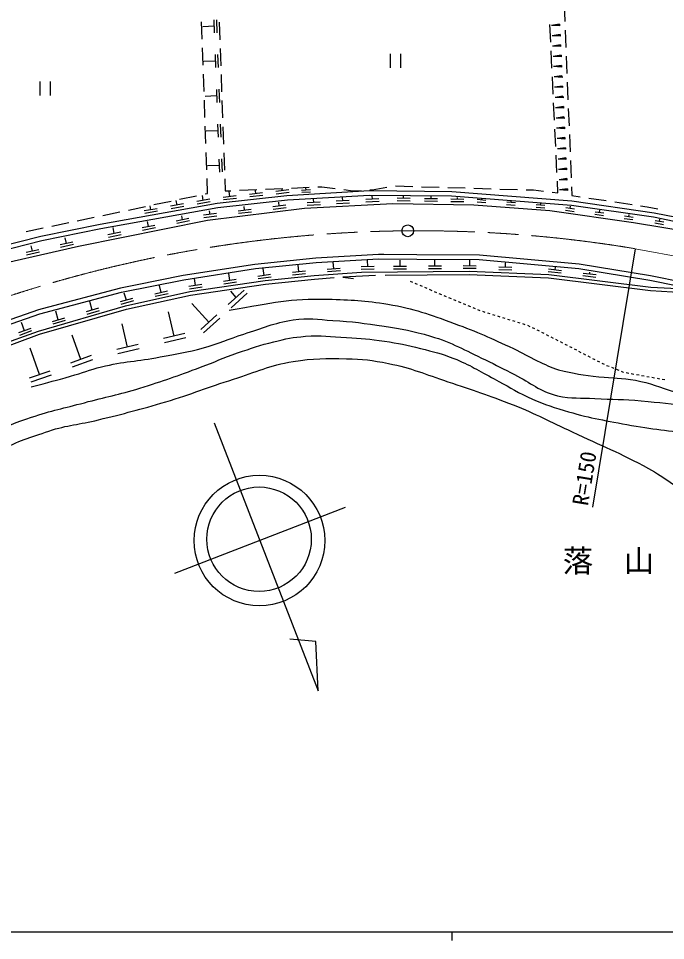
# Model space of a CAD drawing. Units: millimetres, scale not verified. Extents: x 40000 to 680000, y 20000 to 380000.
# Drawn here: x 118252 to 192543, y 204000 to 309896 of the extents above; entities that cross this region are included whole.
import ezdxf
from ezdxf.enums import TextEntityAlignment as Align

# ---------------------------------------------------------------- set-up
doc = ezdxf.new("R2010")
doc.units = ezdxf.units.MM
doc.header["$LTSCALE"] = 1000
doc.linetypes.add('CHAIN', pattern=[18.5, 12, -1.5, 3.5, -1.5])
for name, color, linetype, lineweight in [('M-BGD', 7, 'Continuous', 25), ('M-BMK', 2, 'CHAIN', 13), ('M-BMK-SRVR', 3, 'Continuous', 25), ('M-TTL-BAND', 7, 'Continuous', 25)]:
    doc.layers.add(name, color=color, linetype=linetype, lineweight=lineweight)
doc.styles.add('ＭＳ ゴシック', font='')
doc.styles.get('ＭＳ ゴシック').set_extended_font_data('MS Gothic')

msp = doc.modelspace()

# ---------------------------------------------------------------- linework, layer by layer
at = {"layer": 'M-BGD'}
for p, q in [((180888, 311557), (180970, 309559)), ((139352, 307509), (139283, 309508)), ((140675, 309742), (140731, 308243)), ((140975, 309753), (141030, 308254)), ((141286, 309455), (141360, 307457)), ((180374, 309221), (179464, 309086)), ((180374, 309221), (180382, 309038)), ((140703, 308992), (139403, 308944)), ((179355, 307187), (179260, 309185)), ((180378, 309130), (179464, 309086)), ((180382, 309038), (179464, 309086)), ((181011, 308559), (181093, 306561)), ((180430, 308039), (179521, 307905)), ((180434, 307948), (179521, 307905)), ((180439, 307857), (179521, 307905)), ((180430, 308039), (180439, 307857)), ((139456, 304511), (139387, 306510)), ((141397, 306457), (141471, 304459)), ((179499, 304191), (179403, 306188)), ((180486, 306858), (179578, 306723)), ((180490, 306767), (179578, 306723)), ((180495, 306675), (179578, 306723)), ((180486, 306858), (180495, 306675)), ((140851, 304995), (139541, 304946)), ((140823, 305744), (140878, 304245)), ((141123, 305755), (141178, 304256)), ((160911, 305821), (160911, 304221)), ((162111, 305821), (162111, 304221)), ((180542, 305676), (179635, 305542)), ((180546, 305585), (179635, 305542)), ((180551, 305494), (179635, 305542)), ((180542, 305676), (180551, 305494)), ((181134, 305562), (181216, 303564)), ((180598, 304495), (179691, 304361)), ((180603, 304404), (179691, 304361)), ((180607, 304313), (179691, 304361)), ((180598, 304495), (180607, 304313)), ((139559, 301513), (139490, 303512)), ((141508, 303459), (141582, 301461)), ((179643, 301194), (179547, 303192)), ((180654, 303314), (179748, 303180)), ((180659, 303223), (179748, 303180)), ((180663, 303132), (179748, 303180)), ((180654, 303314), (180663, 303132)), ((120704, 302641), (120704, 301041)), ((121904, 302641), (121904, 301041)), ((180710, 302133), (179805, 301999)), ((180715, 302042), (179805, 301999)), ((180719, 301951), (179805, 301999)), ((180710, 302133), (180719, 301951)), ((181257, 302564), (181339, 300566)), ((140999, 300998), (139679, 300949)), ((140971, 301747), (141026, 300248)), ((141271, 301758), (141326, 300259)), ((180766, 300952), (179862, 300818)), ((180771, 300861), (179862, 300818)), ((180775, 300770), (179862, 300818)), ((180766, 300952), (180775, 300770)), ((139663, 298515), (139594, 300513)), ((141619, 300462), (141693, 298463)), ((179787, 298198), (179691, 300195)), ((180823, 299771), (179918, 299637)), ((180823, 299771), (180831, 299590)), ((180827, 299680), (179918, 299637)), ((180831, 299590), (179918, 299637)), ((181380, 299567), (181462, 297569)), ((141119, 297750), (141174, 296251)), ((141419, 297761), (141474, 296262)), ((180879, 298591), (179975, 298457)), ((180883, 298500), (179975, 298457)), ((180887, 298409), (179975, 298457)), ((180879, 298591), (180887, 298409)), ((139766, 295516), (139697, 297515)), ((141147, 297000), (139817, 296951)), ((141730, 297464), (141804, 295465)), ((179931, 295201), (179835, 297199)), ((180935, 297410), (180032, 297276)), ((180939, 297319), (180032, 297276)), ((180943, 297229), (180032, 297276)), ((180935, 297410), (180943, 297229)), ((181503, 296569), (181585, 294571)), ((180991, 296230), (180088, 296096)), ((180995, 296139), (180088, 296096)), ((180999, 296048), (180088, 296096)), ((180991, 296230), (180999, 296048)), ((139870, 292518), (139801, 294517)), ((141841, 294466), (141915, 292467)), ((181047, 295049), (180145, 294916)), ((181051, 294959), (180145, 294916)), ((181055, 294868), (180145, 294916)), ((181047, 295049), (181055, 294868)), ((141267, 293753), (141322, 292254)), ((141567, 293764), (141622, 292265)), ((180075, 292204), (179979, 294202)), ((181103, 293869), (180202, 293736)), ((181107, 293779), (180202, 293736)), ((181111, 293688), (180202, 293736)), ((181103, 293869), (181111, 293688)), ((181625, 293572), (181707, 291574)), ((141295, 293003), (139955, 292953)), ((181159, 292689), (180258, 292556)), ((181163, 292599), (180258, 292556)), ((181167, 292508), (180258, 292556)), ((181159, 292689), (181167, 292508)), ((139964, 289807), (139905, 291519)), ((141952, 291468), (142003, 290086)), ((181215, 291509), (180315, 291376)), ((181219, 291419), (180315, 291376)), ((181224, 291329), (180315, 291376)), ((181215, 291509), (181224, 291329)), ((143619, 290157), (145617, 290244)), ((146616, 290288), (148614, 290375)), ((149283, 290200), (147792, 290030)), ((148538, 290115), (148518, 290289)), ((149613, 290419), (151611, 290506)), ((151765, 290208), (150767, 290152)), ((151266, 290180), (151252, 290429)), ((152610, 290550), (153086, 290571)), ((153086, 290571), (154597, 290377)), ((155589, 290250), (156656, 290114)), ((156656, 290114), (157580, 290154)), ((158579, 290198), (158842, 290210)), ((158842, 290210), (160552, 290510)), ((161539, 290661), (163538, 290602)), ((164538, 290572), (166537, 290513)), ((167536, 290484), (169535, 290425)), ((170535, 290395), (172534, 290337)), ((173534, 290307), (175533, 290248)), ((176532, 290219), (177378, 290194)), ((177378, 290194), (178525, 290065)), ((180187, 289879), (180123, 291206)), ((181271, 290330), (180372, 290196)), ((181275, 290239), (180372, 290196)), ((181280, 290149), (180372, 290196)), ((181271, 290330), (181280, 290149)), ((181748, 290574), (181790, 289552)), ((136747, 289129), (138705, 289541)), ((140208, 289123), (138731, 288860)), ((139470, 288992), (139369, 289555)), ((139683, 289748), (139964, 289807)), ((141059, 288666), (149082, 289581)), ((143253, 289520), (141763, 289350)), ((143287, 289222), (141797, 289052)), ((142003, 290086), (142620, 290113)), ((142508, 289435), (142443, 290003)), ((146268, 289860), (144778, 289690)), ((146302, 289562), (144812, 289392)), ((145523, 289775), (145483, 290121)), ((149317, 289902), (147826, 289732)), ((149082, 289581), (158559, 290120)), ((149125, 289083), (158571, 289619)), ((151779, 289959), (150781, 289902)), ((152147, 288753), (152125, 289138)), ((155489, 288940), (155468, 289324)), ((159631, 289171), (158133, 289087)), ((158559, 290120), (168009, 290039)), ((158571, 289619), (167987, 289539)), ((158882, 289129), (158860, 289514)), ((163221, 289225), (161721, 289251)), ((162471, 289238), (162475, 289490)), ((166371, 289170), (164872, 289196)), ((165622, 289183), (165626, 289433)), ((169399, 289118), (167899, 289144)), ((167987, 289539), (181738, 288465)), ((168009, 290039), (181793, 288962)), ((168649, 289131), (168652, 289337)), ((171427, 289048), (171438, 289174)), ((179519, 289954), (180187, 289879)), ((181790, 289552), (182757, 289409)), ((183746, 289263), (185724, 288970)), ((127625, 286270), (141059, 288666)), ((127718, 285778), (141131, 288171)), ((130876, 287893), (132833, 288305)), ((134180, 288048), (132703, 287785)), ((133441, 287917), (133357, 288389)), ((133812, 288511), (135769, 288923)), ((137197, 288589), (135720, 288326)), ((137250, 288294), (135773, 288030)), ((136459, 288457), (136366, 288974)), ((140261, 288828), (138784, 288565)), ((141131, 288171), (149125, 289083)), ((144222, 287867), (144170, 288299)), ((148938, 288436), (147449, 288256)), ((148974, 288138), (147485, 287958)), ((148193, 288346), (148141, 288778)), ((152896, 288795), (151398, 288711)), ((152913, 288495), (151415, 288411)), ((156238, 288981), (154741, 288898)), ((156255, 288682), (154757, 288598)), ((159648, 288871), (158150, 288788)), ((163216, 288925), (161716, 288951)), ((166366, 288870), (164866, 288896)), ((169394, 288818), (167894, 288844)), ((171898, 288704), (170902, 288794)), ((171925, 289003), (170929, 289093)), ((175284, 288406), (174288, 288497)), ((175311, 288705), (174315, 288796)), ((174813, 288750), (174831, 288949)), ((178670, 288112), (177674, 288199)), ((178696, 288411), (177700, 288498)), ((178198, 288454), (178216, 288653)), ((182083, 287987), (181093, 288128)), ((181588, 288057), (181631, 288355)), ((181738, 288465), (191157, 287096)), ((181793, 288962), (191243, 287589)), ((186713, 288823), (188692, 288530)), ((189681, 288384), (190417, 288275)), ((190417, 288275), (191653, 288049)), ((125005, 286657), (126962, 287069)), ((127941, 287275), (129898, 287687)), ((134232, 287753), (132756, 287489)), ((137094, 286779), (137000, 287246)), ((140996, 287477), (139506, 287297)), ((141032, 287179), (139542, 286999)), ((140251, 287387), (140199, 287820)), ((144967, 287957), (143478, 287777)), ((145003, 287659), (143514, 287479)), ((182041, 287690), (181051, 287831)), ((185412, 287224), (184422, 287366)), ((185455, 287521), (184465, 287663)), ((184960, 287592), (185002, 287890)), ((188827, 287051), (187837, 287197)), ((188332, 287124), (188372, 287398)), ((191157, 287096), (199719, 285346)), ((191243, 287589), (199805, 285839)), ((120840, 284888), (127625, 286270)), ((122069, 286039), (124026, 286451)), ((133909, 286133), (132439, 285835)), ((133174, 285984), (133058, 286558)), ((137829, 286928), (136359, 286630)), ((137889, 286634), (136419, 286336)), ((188783, 286755), (187793, 286900)), ((192293, 286212), (191306, 286375)), ((192342, 286508), (191355, 286671)), ((191848, 286589), (191888, 286830)), ((113023, 282922), (120840, 284888)), ((119134, 285421), (121091, 285833)), ((120951, 284400), (127718, 285778)), ((129989, 285338), (128519, 285040)), ((130049, 285044), (128578, 284746)), ((129254, 285189), (129116, 285870)), ((133969, 285839), (132499, 285541)), ((113158, 282440), (120951, 284400)), ((124491, 284211), (123028, 283880)), ((124557, 283918), (123094, 283588)), ((123759, 284046), (123615, 284684)), ((120589, 283329), (119126, 282998)), ((120655, 283036), (119192, 282706)), ((119858, 283164), (119716, 283790)), ((159591, 282792), (152376, 282359)), ((160200, 282788), (159591, 282792)), ((163996, 282765), (160200, 282788)), ((171179, 282711), (163996, 282765)), ((189043, 283455), (184170, 253766)), ((152376, 282359), (145407, 281657)), ((154445, 281137), (154386, 281935)), ((158350, 281385), (158344, 282146)), ((162068, 281410), (162061, 282149)), ((166067, 281445), (166061, 282150)), ((170065, 281473), (170077, 282178)), ((182633, 281684), (171179, 282711)), ((174153, 281309), (174174, 281822)), ((190812, 280338), (182633, 281684)), ((145407, 281657), (137144, 280388)), ((146463, 280380), (146347, 281172)), ((151192, 280868), (149700, 280715)), ((150446, 280791), (150364, 281587)), ((152192, 280368), (157630, 280772)), ((155193, 281192), (153697, 281081)), ((155215, 280893), (153719, 280782)), ((159100, 281391), (157600, 281378)), ((159103, 281091), (157603, 281078)), ((157630, 280772), (170015, 280879)), ((162818, 281417), (161318, 281404)), ((162820, 281117), (161320, 281104)), ((166817, 281452), (165317, 281438)), ((166820, 281152), (165320, 281139)), ((170810, 281160), (169310, 281186)), ((170815, 281460), (169315, 281486)), ((170015, 280879), (179142, 280502)), ((174890, 280978), (173392, 281040)), ((174903, 281278), (173404, 281340)), ((180569, 280628), (179080, 280812)), ((180606, 280925), (179117, 281110)), ((179861, 281018), (179900, 281327)), ((183831, 280525), (183859, 280752)), ((137144, 280388), (131705, 279284)), ((137923, 278524), (146565, 279789)), ((138572, 279225), (138456, 280017)), ((143260, 279911), (141776, 279694)), ((143303, 279615), (141819, 279397)), ((142518, 279803), (142402, 280595)), ((147205, 280489), (145721, 280272)), ((147249, 280192), (145764, 279975)), ((146565, 279789), (152192, 280368)), ((146615, 279392), (152227, 279969)), ((151223, 280570), (149731, 280416)), ((152227, 279969), (154487, 280137)), ((160342, 280395), (170008, 280479)), ((163207, 279708), (163484, 279593)), ((170008, 280479), (179109, 280103)), ((179109, 280103), (190817, 278650)), ((179142, 280502), (190853, 279049)), ((184538, 280135), (183050, 280320)), ((184575, 280433), (183087, 280617)), ((194621, 279566), (190812, 280338)), ((129956, 278929), (120959, 276550)), ((131705, 279284), (129956, 278929)), ((130559, 276895), (137923, 278524)), ((135367, 278573), (133902, 278249)), ((134634, 278411), (134450, 279245)), ((139314, 279334), (137830, 279116)), ((139358, 279037), (137874, 278820)), ((137995, 278130), (146615, 279392)), ((144182, 278704), (142328, 277027)), ((143255, 277865), (142630, 278557)), ((163761, 279478), (164038, 279362)), ((164315, 279247), (164592, 279132)), ((164869, 279017), (165146, 278902)), ((165423, 278787), (165700, 278671)), ((165977, 278556), (166254, 278441)), ((190817, 278650), (194599, 278438)), ((190853, 279049), (194694, 278833)), ((131359, 277751), (129918, 277334)), ((131443, 277463), (130002, 277046)), ((130639, 277542), (130401, 278363)), ((130658, 276507), (137995, 278130)), ((135432, 278280), (133967, 277956)), ((144518, 278333), (142664, 276656)), ((166531, 278326), (166808, 278211)), ((167085, 278095), (167362, 277980)), ((167639, 277865), (167916, 277750)), ((168193, 277635), (168470, 277519)), ((120554, 276443), (112502, 273633)), ((120959, 276550), (120554, 276443)), ((120558, 274001), (130559, 276895)), ((120682, 273620), (130658, 276507)), ((127452, 276620), (126011, 276203)), ((126732, 276412), (126447, 277396)), ((140103, 275015), (138168, 277155)), ((168747, 277404), (169024, 277289)), ((169301, 277174), (169578, 277059)), ((169855, 276944), (170132, 276828)), ((170409, 276713), (170686, 276598)), ((170963, 276483), (171240, 276368)), ((123545, 275490), (122104, 275073)), ((122824, 275281), (122540, 276265)), ((127535, 276332), (126095, 275915)), ((136130, 273420), (135474, 276206)), ((141030, 275853), (139176, 274176)), ((141366, 275482), (139511, 273805)), ((171522, 276267), (171809, 276178)), ((172096, 276089), (172382, 276000)), ((172669, 275911), (172955, 275823)), ((173242, 275734), (173528, 275645)), ((173815, 275556), (174101, 275467)), ((174388, 275378), (174674, 275290)), ((119664, 274287), (118254, 273775)), ((118959, 274031), (118610, 274994)), ((123628, 275201), (122187, 274784)), ((130776, 272160), (130148, 274825)), ((174961, 275201), (175248, 275112)), ((175534, 275023), (175821, 274934)), ((176107, 274845), (176394, 274756)), ((176675, 274653), (176946, 274526)), ((177218, 274399), (177490, 274271)), ((111808, 270824), (120558, 274001)), ((111954, 270451), (120682, 273620)), ((119767, 274005), (118357, 273493)), ((125408, 270742), (124402, 273508)), ((137346, 273707), (134913, 273134)), ((137461, 273220), (135028, 272647)), ((177761, 274144), (177867, 274095)), ((177867, 274095), (178030, 274011)), ((178297, 273874), (178564, 273737)), ((178831, 273600), (179098, 273463)), ((179365, 273326), (179632, 273189)), ((131993, 272446), (129559, 271873)), ((179898, 273052), (180165, 272915)), ((180432, 272778), (180699, 272641)), ((180966, 272504), (181233, 272367)), ((181500, 272230), (181767, 272093)), ((120675, 268993), (119603, 272045)), ((126583, 271169), (124233, 270314)), ((132107, 271960), (129674, 271387)), ((182034, 271957), (182301, 271820)), ((182568, 271683), (182834, 271546)), ((183101, 271409), (183368, 271272)), ((183635, 271135), (183902, 270998)), ((126754, 270699), (124404, 269844)), ((184169, 270861), (184436, 270724)), ((184703, 270587), (184970, 270450)), ((185237, 270313), (185504, 270176)), ((185779, 270057), (186057, 269944)), ((121854, 269407), (119495, 268579)), ((186335, 269832), (186613, 269720)), ((186891, 269607), (187169, 269495)), ((187448, 269383), (187680, 269289)), ((187680, 269289), (187729, 269280)), ((188024, 269226), (188319, 269171)), ((188614, 269117), (188909, 269062)), ((189204, 269008), (189499, 268953)), ((122020, 268935), (119661, 268107)), ((189794, 268899), (190089, 268845)), ((190384, 268790), (190679, 268736)), ((190974, 268681), (191269, 268627)), ((191564, 268572), (191840, 268522)), ((191840, 268522), (191859, 268518)), ((192154, 268466), (192450, 268414))]:
    msp.add_line(p, q, dxfattribs=at)
for points in [[(69872, 254909), (77494, 260087), (89165, 268891), (92739, 271415), (101301, 276584), (110239, 280111), (113362, 281080), (125154, 283746), (139962, 286748), (151108, 288094), (161231, 288659), (170547, 288498), (179270, 287852), (188854, 286475), (206951, 283484), (223373, 280927), (225973, 280134), (228929, 278674), (232473, 276263), (234412, 274702), (238073, 271094), (241591, 266158), (250383, 249249)], [(112678, 273165), (120701, 275965), (130070, 278442), (137231, 279896), (145470, 281161), (152416, 281861), (159604, 282292), (163993, 282265), (171154, 282211), (182570, 281188), (190721, 279847), (206794, 276589), (212583, 274973), (217187, 273277), (221979, 270944), (226888, 267659), (230469, 264859), (234157, 261467), (237684, 257509), (240726, 253309), (243122, 249460), (244599, 246317)], [(159229, 280364), (155496, 280202), (156734, 280023)]]:
    msp.add_lwpolyline(points, dxfattribs=at)
for points, knots in [([(142454, 276381), (147604, 277286), (149318, 277739), (153762, 277649), (156469, 277595), (158000, 277521), (160671, 277072), (163726, 276557), (165381, 275930), (168290, 274864), (170993, 273873), (172469, 273207), (175075, 271983), (176164, 271471), (176729, 271091), (177821, 270583), (178761, 270146), (179273, 269841), (180271, 269560), (182038, 269062), (183080, 268986), (184901, 268752), (186526, 268544), (187464, 268647), (189075, 268349), (190874, 268015), (191817, 267554), (193571, 267029), (195110, 266568), (195926, 266131), (197501, 265818), (200059, 265309), (201546, 265344), (204151, 265225), (207355, 265079), (209156, 265213), (212363, 265252), (214887, 265284), (216332, 265014), (218824, 265414), (219692, 265553), (220022, 265592), (221031, 265847)], [0, 0, 0, 0, 1, 1, 1, 2, 2, 2, 3, 3, 3, 4, 4, 4, 5, 5, 5, 6, 6, 6, 7, 7, 7, 8, 8, 8, 9, 9, 9, 10, 10, 10, 11, 11, 11, 12, 12, 12, 13, 13, 13, 14, 14, 14, 14]), ([(119713, 267595), (121898, 268159), (122473, 268302), (124226, 268809), (125620, 269211), (126372, 269540), (127780, 269886), (130369, 270521), (131893, 270512), (134511, 271016), (136463, 271392), (137574, 271541), (139492, 272066), (141336, 272571), (142299, 273078), (144122, 273655), (146322, 274350), (147523, 274918), (149803, 275270), (151549, 275540), (152562, 275317), (154326, 275216), (156640, 275084), (157932, 274899), (160222, 274543), (162326, 274217), (163513, 274020), (165553, 273412), (168122, 272647), (169420, 271818), (171853, 270693), (173181, 270079), (173881, 269647), (175192, 268997), (177121, 268039), (178048, 267067), (180145, 266574), (181778, 266190), (182753, 266355), (184426, 266251), (186507, 266121), (187681, 266173), (189757, 265982), (191931, 265782), (193154, 265666), (195303, 265282), (197672, 264858), (198942, 264355), (201291, 263835), (203007, 263455), (203565, 263337), (205695, 262912)], [0, 0, 0, 0, 1, 1, 1, 2, 2, 2, 3, 3, 3, 4, 4, 4, 5, 5, 5, 6, 6, 6, 7, 7, 7, 8, 8, 8, 9, 9, 9, 10, 10, 10, 11, 11, 11, 12, 12, 12, 13, 13, 13, 14, 14, 14, 15, 15, 15, 16, 16, 16, 17, 17, 17, 17]), ([(94077, 232820), (94820, 234525), (95018, 234981), (95574, 236386), (96154, 237853), (96382, 238711), (96974, 240173), (97802, 242222), (98285, 243365), (99271, 245343), (100042, 246889), (100561, 247713), (101497, 249166), (102740, 251095), (103551, 252103), (104997, 253886), (106000, 255123), (106590, 255802), (107743, 256901), (109090, 258186), (109965, 258776), (111476, 259863), (112894, 260882), (113690, 261475), (115245, 262268), (116937, 263131), (117950, 263493), (119750, 264099), (122080, 264883), (123443, 265132), (125817, 265768), (128302, 266434), (129730, 266681), (132189, 267437), (134946, 268286), (136462, 268850), (139171, 269842), (140830, 270450), (141716, 270908), (143389, 271476), (145014, 272027), (145921, 272361), (147589, 272768), (148978, 273108), (149771, 273283), (151196, 273396), (153028, 273542), (154065, 273363), (155899, 273253), (157607, 273150), (158568, 273095), (160260, 272840), (161901, 272593), (162814, 272396), (164425, 271996), (165931, 271622), (166784, 271414), (168230, 270848), (170124, 270105), (171074, 269437), (172878, 268496), (174383, 267712), (175160, 267141), (176701, 266432), (178292, 265701), (179224, 265372), (180901, 264871), (183662, 264045), (185266, 263784), (188099, 263255), (191122, 262691), (192849, 262564), (195906, 262232), (199650, 261826), (200904, 261766), (205518, 261487)], [0, 0, 0, 0, 1, 1, 1, 2, 2, 2, 3, 3, 3, 4, 4, 4, 5, 5, 5, 6, 6, 6, 7, 7, 7, 8, 8, 8, 9, 9, 9, 10, 10, 10, 11, 11, 11, 12, 12, 12, 13, 13, 13, 14, 14, 14, 15, 15, 15, 16, 16, 16, 17, 17, 17, 18, 18, 18, 19, 19, 19, 20, 20, 20, 21, 21, 21, 22, 22, 22, 23, 23, 23, 24, 24, 24, 25, 25, 25, 25]), ([(105456, 244307), (105818, 245377), (105924, 245673), (106264, 246533), (106684, 247595), (106929, 248190), (107448, 249207), (108257, 250791), (108828, 251615), (109746, 253138), (110442, 254293), (110741, 255006), (111576, 256064), (112376, 257076), (112891, 257594), (113838, 258469), (114698, 259263), (115210, 259698), (116225, 260282), (118243, 261441), (119547, 261764), (121753, 262507), (123907, 263232), (125219, 263254), (127425, 263799), (130461, 264550), (132165, 264968), (135161, 265864), (138236, 266783), (139889, 267513), (142951, 268475), (145608, 269310), (147038, 270062), (149789, 270494), (152151, 270866), (153511, 270875), (155901, 270817), (157794, 270772), (158864, 270659), (160720, 270279), (163447, 269721), (164890, 269060), (167531, 268179), (170485, 267194), (172151, 266667), (175043, 265514), (177749, 264435), (179187, 263648), (181827, 262417), (185263, 260815), (187242, 260019), (190577, 258217), (192611, 257119), (193541, 256145), (195585, 255067), (198255, 253660), (199611, 252390), (202558, 251738), (203983, 251423), (204833, 251824), (206291, 251882), (207161, 251916), (207655, 252087), (208517, 251971), (209576, 251829), (210166, 251610), (211119, 251128), (212584, 250387), (213273, 249740), (214673, 248884), (217505, 247153), (219124, 246237), (221987, 244559), (223918, 243427), (225081, 242922), (226941, 241678), (228214, 240827), (228652, 240517), (230121, 239386)], [0, 0, 0, 0, 1, 1, 1, 2, 2, 2, 3, 3, 3, 4, 4, 4, 5, 5, 5, 6, 6, 6, 7, 7, 7, 8, 8, 8, 9, 9, 9, 10, 10, 10, 11, 11, 11, 12, 12, 12, 13, 13, 13, 14, 14, 14, 15, 15, 15, 16, 16, 16, 17, 17, 17, 18, 18, 18, 19, 19, 19, 20, 20, 20, 21, 21, 21, 22, 22, 22, 23, 23, 23, 24, 24, 24, 25, 25, 25, 26, 26, 26, 26])]:
    msp.add_open_spline(points, degree=3, knots=knots, dxfattribs=at)
at = {"layer": 'M-BMK'}
msp.add_line((189043, 283455), (204111, 280628), dxfattribs=at)
msp.add_arc((164191, 134439), 151074, 80.53198, 125.41894, dxfattribs=at)
at = {"layer": 'M-BMK-SRVR'}
for p, q in [((140716, 263469), (152666, 232678)), ((155751, 253751), (136173, 246153)), ((152406, 238339), (149419, 238624)), ((152666, 232678), (152406, 238339))]:
    msp.add_line(p, q, dxfattribs=at)
for centre, radius in [((162951, 285508), 674), ((145923, 249937), 7500), ((145874, 250087), 6000)]:
    msp.add_circle(centre, radius, dxfattribs=at)
at = {"layer": 'M-TTL-BAND'}
for p, q in [((40000, 205000), (579000, 205000)), ((168000, 205000), (168000, 204000))]:
    msp.add_line(p, q, dxfattribs=at)

# ---------------------------------------------------------------- texts
at = {"layer": 'M-BGD', "style": 'ＭＳ ゴシック'}
msp.add_text('R=150', height=1833, rotation=80.68, dxfattribs=at).set_placement((184170, 253766), align=Align.BOTTOM_LEFT)
msp.add_text('落\u3000山', height=2566, dxfattribs=at).set_placement((191237, 245546), align=Align.BOTTOM_RIGHT)

doc.saveas('drawing.dxf')
